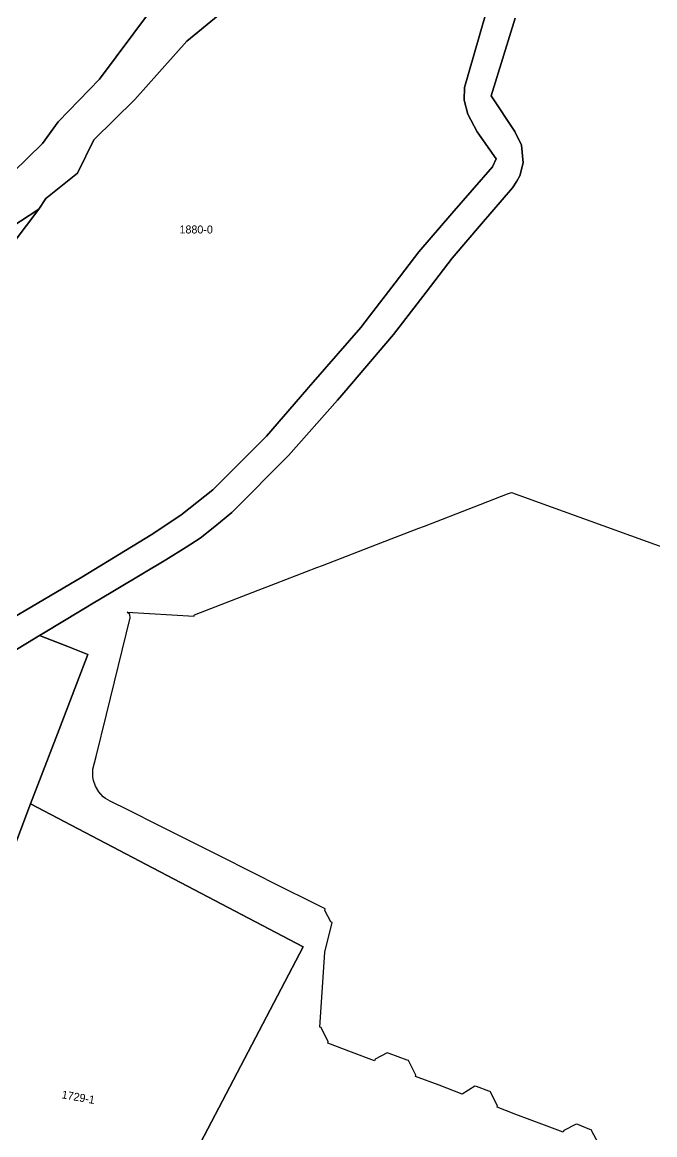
# Model space of a CAD drawing. Header units: centimetres. Extents: x 85226 to 578505, y -13061 to 170378.
# Drawn here: x 487576 to 527052, y 56081 to 125586 of the extents above; entities that cross this region are included whole.
import ezdxf
from ezdxf.enums import TextEntityAlignment as Align

# ---------------------------------------------------------------- set-up
doc = ezdxf.new("R2010")
doc.units = ezdxf.units.CM
doc.layers.add('OBILIQ_A10_PAR_PARCEL_TXT', color=7, linetype='Continuous')
doc.layers.add('OBILIQ_PAR_PARCELGEOM_ILI', color=7, linetype='Continuous')

msp = doc.modelspace()

# ---------------------------------------------------------------- linework, layer by layer
at = {"layer": 'OBILIQ_PAR_PARCELGEOM_ILI', "color": 7, "linetype": 'Continuous'}
for points in [[(501749.363, 127640.534), (497845.963, 124414.434), (494611.463, 120766.234), (492044.863, 118246.334), (491013.963, 116165.634), (489051.463, 114573.434), (488602.963, 113911.834), (485563.863, 109919.934)], [(486868.963, 112754.434), (488602.963, 113911.834), (489051.463, 114573.434), (491013.963, 116165.634), (492044.863, 118246.334), (494611.463, 120766.234), (497845.963, 124414.434), (501749.363, 127640.534)], [(467060.863, 125666.734), (471446.063, 123238.934), (475869.563, 120900.034), (480262.863, 118535.634), (481690.563, 117935.834), (483529.063, 116844.734), (486074.863, 115333.834), (488828.863, 118016.934), (489816.263, 119366.434), (492397.763, 122020.334), (495572.763, 126304.434)], [(483647.463, 84257.334), (487896.363, 86820.534), (488650.863, 87274.734), (489006.863, 87489.034), (492214.163, 89419.434), (492259.363, 89446.634), (493544.563, 90212.934), (496545.463, 92002.234), (497799.163, 92796.534), (498669.263, 93347.734), (499590.663, 94092.334), (500659.663, 94956.234), (504195.563, 98510.734), (507246.763, 101980.634), (507520.363, 102291.834), (507648.163, 102441.534), (510750.563, 106074.434), (512784.863, 108731.034), (512784.863, 108731.034), (514406.563, 110848.934), (516248.963, 112994.334), (518176.163, 115238.534), (518436.563, 115659.334), (518637.963, 115984.934), (518830.963, 116802.934), (518730.463, 117899.534), (518312.963, 118757.034), (516843.463, 120985.734), (518349.163, 125846.834)], [(495572.763, 126304.434), (492397.763, 122020.334), (489816.263, 119366.434), (488828.863, 118016.934), (486074.863, 115333.834)], [(486993.363, 88380.834), (491302.963, 90921.434), (495621.963, 93552.234), (497463.363, 94792.534), (499460.763, 96368.734), (502821.063, 99722.234), (505331.663, 102649.434), (505439.663, 102775.334), (505727.963, 103104.934), (508717.463, 106521.934), (509255.263, 107217.234), (510851.063, 109313.134), (512324.263, 111248.134), (514379.763, 113634.534), (514379.763, 113634.534), (516924.263, 116551.834), (517157.963, 117058.434), (515976.463, 118734.534), (515392.663, 119851.234), (515154.363, 120715.034), (515169.163, 121519.134), (516065.963, 124619.234), (516548.763, 126287.934)], [(516548.763, 126287.934), (516065.963, 124619.234), (515169.163, 121519.134), (515154.363, 120715.034), (515392.663, 119851.234), (515976.463, 118734.534), (517157.963, 117058.434), (516924.263, 116551.834), (514379.763, 113634.534), (512324.263, 111248.134), (510851.063, 109313.134), (509255.263, 107217.234), (508717.463, 106521.934), (505727.963, 103104.934), (505439.663, 102775.334), (505331.663, 102649.434), (502821.063, 99722.234), (499460.763, 96368.734), (497463.363, 94792.534), (495621.963, 93552.234), (491302.963, 90921.434), (486993.363, 88380.834)], [(518349.163, 125846.834), (516843.463, 120985.734), (518312.963, 118757.034), (518730.463, 117899.534), (518830.963, 116802.934), (518637.963, 115984.934), (518436.563, 115659.334), (518176.163, 115238.534), (516248.963, 112994.334), (514406.563, 110848.934), (512784.863, 108731.034), (510750.563, 106074.434), (507648.163, 102441.534), (507520.363, 102291.834), (507246.763, 101980.634), (504195.563, 98510.734), (500659.663, 94956.234), (499590.663, 94092.334), (498669.263, 93347.734), (497799.163, 92796.534), (496545.463, 92002.234), (493544.563, 90212.934), (492259.363, 89446.634), (492214.163, 89419.434), (489006.863, 87489.034), (488650.863, 87274.734), (490411.063, 86582.234), (491673.163, 86092.634), (489886.663, 81402.334), (488085.663, 76748.534), (505118.563, 67825.134), (490714.263, 40318.434)], [(523556.663, 55488.434), (523085.063, 56387.034), (522999.063, 56408.234), (522249.663, 56710.634), (522140.163, 56737.634), (521380.963, 56339.334), (521340.963, 56233.734), (520180.563, 56673.734), (518391.063, 57352.334), (517214.663, 57798.334), (517246.063, 57881.234), (516774.563, 58779.834), (516688.563, 58801.034), (515936.763, 59093.934), (515827.263, 59120.934), (515030.663, 58625.334), (513595.763, 59169.134), (512119.563, 59728.434), (512142.163, 59811.734), (511679.663, 60710.434), (511593.663, 60731.634), (510467.263, 61167.034), (510352.163, 61195.434), (509592.963, 60797.034), (509555.663, 60699.934), (508120.663, 61243.734), (506644.563, 61803.034), (506667.163, 61886.234), (506226.863, 62775.434), (506138.463, 62796.634), (506469.663, 67479.034), (506928.463, 69338.534), (506836.063, 69376.634), (506453.063, 70090.734), (506477.263, 70187.734), (505598.763, 70628.934), (503748.463, 71558.134), (501869.163, 72501.934), (499963.363, 73458.934), (498064.463, 74412.534), (496107.763, 75395.134), (494207.863, 76349.234), (493057.463, 76926.934), (492908.163, 77005.834), (492766.463, 77097.634), (492633.463, 77201.634), (492344.463, 77514.434), (492145.163, 77849.234), (492020.763, 78205.434), (491980.063, 78442.034), (491969.763, 78684.434), (491990.163, 78926.234), (492183.163, 79708.534), (492830.963, 82333.934), (494319.963, 88369.434), (494293.363, 88582.534), (494131.163, 88723.234), (498309.863, 88488.634), (498298.563, 88533.734), (498329.163, 88568.634), (502292.663, 90099.134), (503377.863, 90518.134), (505962.663, 91516.234), (506306.863, 91649.134), (509687.563, 92954.534), (509687.563, 92954.534), (512337.963, 93978.034), (512682.163, 94110.934), (515791.263, 95311.434), (517872.063, 96114.934), (518103.963, 96204.534), (531236.463, 91466.234)]]:
    msp.add_lwpolyline(points, dxfattribs=at)
for points in [[(485563.863, 109919.934), (488602.963, 113911.834), (486868.963, 112754.434), (485528.763, 112209.834), (484973.163, 112087.534), (484312.863, 110096.434), (485563.863, 109919.934)], [(486325.063, 72040.734), (488085.663, 76748.534), (489886.663, 81402.334), (491673.163, 86092.634), (490411.063, 86582.234), (488650.863, 87274.734), (487896.363, 86820.534), (483647.463, 84257.334), (481090.163, 82684.134), (480341.063, 80615.134), (479151.763, 77795.134), (477573.463, 78310.834), (474490.163, 73070.734), (470590.263, 74081.534), (469049.263, 67191.734), (468242.663, 62831.634), (466912.463, 54908.034), (479002.863, 51040.534), (480078.663, 54174.334), (481744.863, 58909.134), (483343.463, 63603.334), (484685.863, 67353.234), (486325.063, 72040.734)], [(505118.563, 67825.134), (488085.663, 76748.534), (486325.063, 72040.734), (484685.863, 67353.234), (483343.463, 63603.334), (481744.863, 58909.134), (480078.663, 54174.334), (479002.863, 51040.534), (478439.463, 49399.134), (478211.163, 48708.534), (477117.263, 45399.634), (482371.363, 43443.634), (486121.563, 42027.134), (490040.163, 40556.734), (490714.263, 40318.434), (505118.563, 67825.134)]]:
    msp.add_lwpolyline(points, close=True, dxfattribs=at)

# ---------------------------------------------------------------- texts
at = {"layer": 'OBILIQ_A10_PAR_PARCEL_TXT', "color": 7}
msp.add_text('1880-0', height=500, dxfattribs=at).set_placement((498429.663, 112638.434), align=Align.MIDDLE_CENTER)
msp.add_text('1729-1', height=500, rotation=350, dxfattribs=at).set_placement((491074.963, 58427.734), align=Align.MIDDLE_CENTER)

doc.saveas('drawing.dxf')
